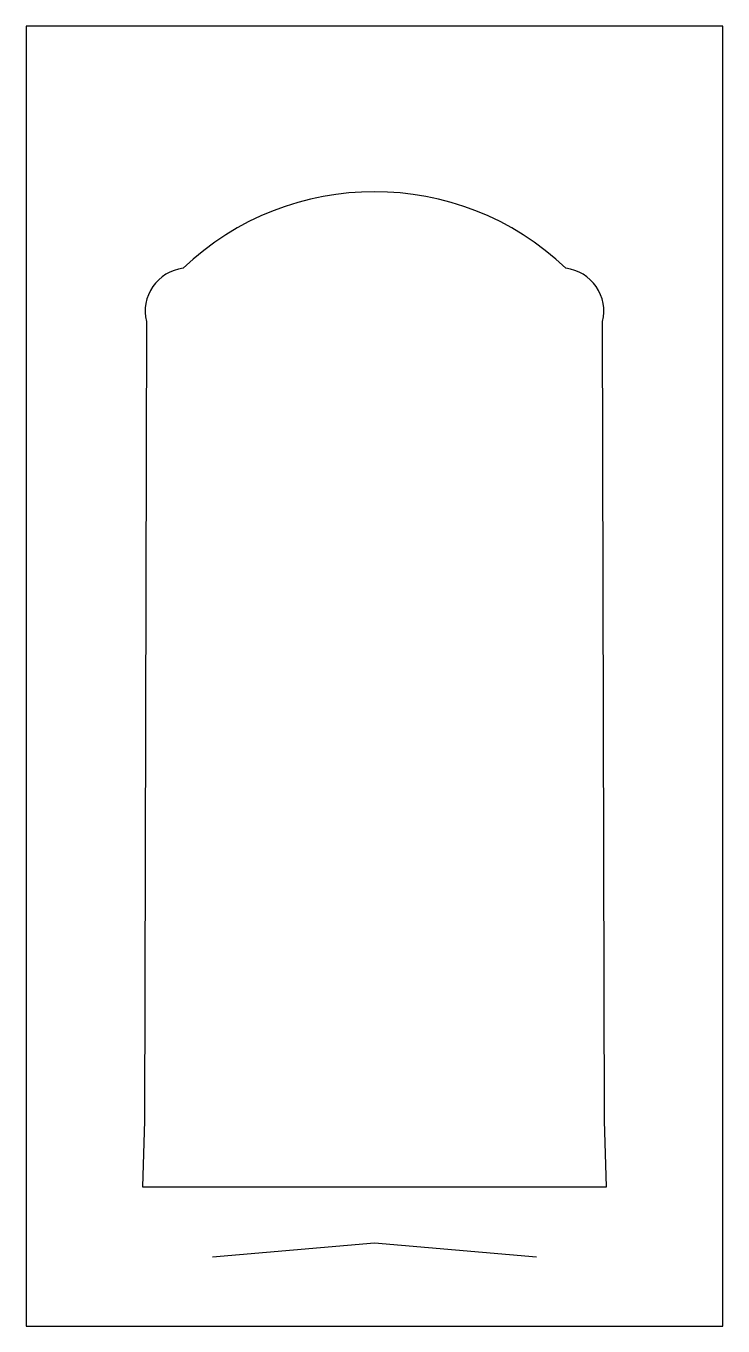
# Model space of a CAD drawing. Header units: inches. Extents: x 0 to 15, y 0 to 28.
import ezdxf

# ---------------------------------------------------------------- set-up
doc = ezdxf.new("R2010")
doc.units = ezdxf.units.IN
doc.header["$MEASUREMENT"] = 0
for name, color, linetype in [('OUTSIDE_CUT', 7, 'Continuous'), ('PROFILE_EDGE_RAISED_PANEL_OGEE', 6, 'Continuous'), ('VGROOVE_90_0.125', 3, 'Continuous')]:
    doc.layers.add(name, color=color, linetype=linetype)

msp = doc.modelspace()

# ---------------------------------------------------------------- linework, layer by layer
at = {"layer": 'OUTSIDE_CUT'}
for p, q in [((0, 27.997352), (0, 0)), ((15.000423, 27.997352), (0, 27.997352)), ((15.000423, 0), (15.000423, 27.997352)), ((0, 0), (15.000423, 0))]:
    msp.add_line(p, q, dxfattribs=at)
at = {"layer": 'PROFILE_EDGE_RAISED_PANEL_OGEE'}
for p, q in [((2.59007, 21.63543), (2.547022, 4.420002)), ((12.453401, 4.420002), (12.410353, 21.63543)), ((2.547022, 4.420002), (2.503974, 2.995569)), ((12.496449, 2.995569), (12.453401, 4.420002)), ((2.503974, 2.995569), (12.496449, 2.995569))]:
    msp.add_line(p, q, dxfattribs=at)
for centre, radius, start, end in [((7.500212, 18.456644), 5.971703, 46.362301, 133.637699), ((3.494414, 21.855015), 0.930621, 97.113909, 193.647967), ((11.506009, 21.855015), 0.930621, 346.352033, 82.886091)]:
    msp.add_arc(centre, radius, start, end, dxfattribs=at)
at = {"layer": 'VGROOVE_90_0.125'}
for p, q in [((4.011339, 1.489824), (7.500212, 1.78887)), ((7.500212, 1.78887), (10.989084, 1.489824))]:
    msp.add_line(p, q, dxfattribs=at)

doc.saveas('drawing.dxf')
